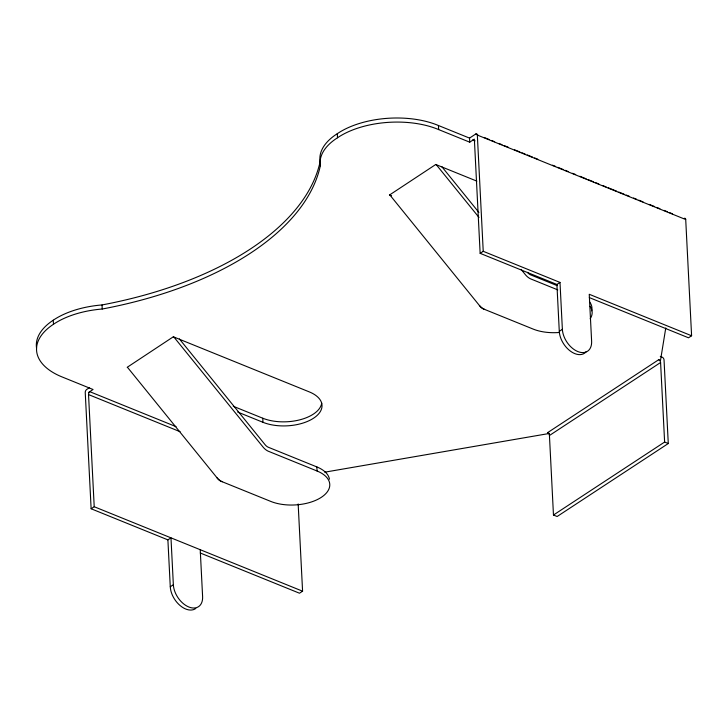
<?xml version="1.0" encoding="UTF-8"?>
<svg xmlns="http://www.w3.org/2000/svg" width="728" height="728" viewBox="0 0 728 728"><rect width="100%" height="100%" fill="white"/><g stroke="black" fill="none" stroke-linecap="round" stroke-linejoin="round"><path stroke-width="1.09" d="M665.774 327.937L660.487 360.478L658.658 359.732L547.511 432.714A2.357 1.502 56.7 0 1 549.44 435.499L553.471 515.024L557.129 516.507L668.277 443.525L664.036 359.923A2.357 1.502 56.7 0 0 662.107 357.139L660.278 356.401M89.326 387.742L86.678 389.48A2.357 1.338 -67.9 0 0 85.24 392.529L91.127 508.763L94.212 506.734L88.534 394.585A2.357 1.338 -67.9 0 1 89.772 391.673L89.972 391.528M36.573 348.202A71.845 37.538 -2.9 0 1 53.262 320.193A70.643 36.91 -2.9 0 1 102.029 304.941A305.214 159.477 -2.9 0 0 320.111 161.743A70.643 36.91 -2.9 0 1 337.301 133.688A70.643 36.91 -2.9 0 1 438.447 125.507L469.524 138.102L475.693 134.043L477.805 134.898M88.434 392.538L93.066 389.498L61.989 376.904A71.845 37.538 -2.9 0 1 53.472 324.269L53.262 320.193M237.683 412.048L262.972 422.304A35.918 18.764 -2.9 0 0 313.55 418.209A35.918 18.764 -2.9 0 0 309.291 391.892L173.337 336.791L127.191 367.303A2.967 1.884 56.7 0 1 128.155 368.15L217.081 477.877A11.657 7.426 56.7 0 0 221.812 481.563L222.258 481.754M53.472 324.269A70.643 36.91 -2.9 0 1 102.229 309.018A305.214 159.477 -2.9 0 0 320.32 165.82A70.643 36.91 -2.9 0 1 337.51 137.774A70.643 36.91 -2.9 0 1 438.656 129.584L469.733 142.178L474.356 139.139M472.818 140.149L473.018 140.031A2.357 1.338 -67.9 0 1 474.465 141.177L480.143 253.335L483.228 251.306L559.996 282.419L562.371 329.32A19.155 12.194 56.7 0 0 577.823 351.56A19.155 12.194 56.7 0 0 591.618 341.177L589.243 294.276L691.6 335.763L685.712 219.528A2.357 1.338 -67.9 0 0 684.065 218.5M91.127 508.763L167.895 539.876L170.98 537.846L173.355 584.748A19.155 12.194 56.7 0 0 188.807 606.988A19.155 12.194 56.7 0 0 202.602 596.605L200.227 549.704M480.143 253.335L556.911 284.448L559.996 282.419M195.814 608.435A19.155 12.194 56.7 0 1 180.062 605.514A19.155 12.194 56.7 0 1 170.27 586.777L173.355 584.748M586.368 351.488A19.155 12.194 56.7 0 1 570.306 351.051A19.155 12.194 56.7 0 1 559.286 331.349L562.371 329.32M298.161 503.958L302.584 591.191L299.499 593.22L200.273 552.998M691.6 335.763L688.515 337.792L589.289 297.57M549.44 435.499L660.587 362.517A2.357 1.502 56.7 0 0 658.658 359.732M553.471 515.024L664.619 442.042L668.277 443.525M324.734 472.181L549.34 433.46L547.511 432.714M484.12 137.456L489.38 139.594M491.482 140.449L494.64 141.723M498.853 143.434L502.011 144.708M504.113 145.564L508.317 147.274M514.632 149.832L519.892 151.961M522.003 152.816L525.161 154.09M527.263 154.946L532.523 157.084M534.625 157.931L537.783 159.214M552.516 165.183L555.673 166.466M557.785 167.313L563.044 169.451M565.146 170.306L568.304 171.581M572.517 173.291L575.675 174.565M579.879 176.276L586.195 178.833M588.297 179.689L593.566 181.818M595.668 182.673L598.826 183.957M603.03 185.658L606.187 186.941M608.299 187.788L616.716 191.2M618.818 192.056L624.078 194.185M626.189 195.04L629.338 196.323M633.551 198.025L636.709 199.308M638.811 200.164L643.024 201.865M649.34 204.422L654.599 206.561M656.702 207.407L659.859 208.69M664.072 210.401L667.23 211.675M669.332 212.531L672.49 213.814M475.693 134.043A2.357 1.338 -67.9 0 1 477.34 135.071L685.712 219.528M473.018 140.031L475.12 140.886M476.867 181.136L435.772 164.483L389.571 194.968A2.967 1.884 56.7 0 1 390.536 195.814L479.461 305.542A11.657 7.426 56.7 0 0 484.193 309.227L484.639 309.418M389.453 194.886L391.564 195.741M557.12 285.622L530.794 274.947A6.87 4.368 56.7 0 1 527.463 272.363M557.775 289.881L530.503 278.815A11.657 7.426 56.7 0 1 525.771 275.129L521.111 269.406M233.26 406.269L262.772 418.227A35.918 18.764 -2.9 0 0 299.836 419.829A35.918 18.764 -2.9 0 0 321.712 403.075M329.456 479.233A35.918 18.773 -2.9 0 0 316.853 466.921L268.414 447.292A6.87 4.368 56.7 0 1 265.092 444.699L179.37 338.911M216.999 477.777L217.727 478.678A6.861 4.368 56.7 0 0 221.057 481.272L270.752 501.41A35.918 18.773 -2.9 0 0 321.321 497.324A35.918 18.773 -2.9 0 0 317.062 471.007L268.122 451.151A11.657 7.426 56.7 0 1 263.39 447.465L174.465 337.737A2.967 1.884 56.7 0 0 173.501 336.891L173.337 336.791M89.772 391.673L176.067 426.654M88.534 394.585L180.089 431.686M94.212 506.734L302.584 591.191M435.717 164.455L435.881 164.555A2.967 1.884 56.7 0 1 436.846 165.402L478.979 217.399M441.741 166.576L478.887 212.412M479.379 305.441L480.107 306.342A6.861 4.368 56.7 0 0 483.438 308.936L533.133 329.074A35.918 18.773 -2.9 0 0 559.295 332.478M660.587 362.517L664.619 442.042M556.911 284.448L559.286 331.349M477.34 135.071L483.228 251.306M469.524 138.102L469.733 142.178M438.447 125.507L438.656 129.584M337.301 133.688L337.51 137.774M320.111 161.743L320.32 165.82M316.853 466.921L317.062 471.007M262.772 418.227L262.972 422.304M167.895 539.876L170.27 586.777M102.029 304.941L102.229 309.018M589.844 302.184A35.918 18.773 -2.9 0 1 591.682 310.838M590.044 306.261A35.918 18.773 -2.9 0 1 590.18 318.8"/></g></svg>
